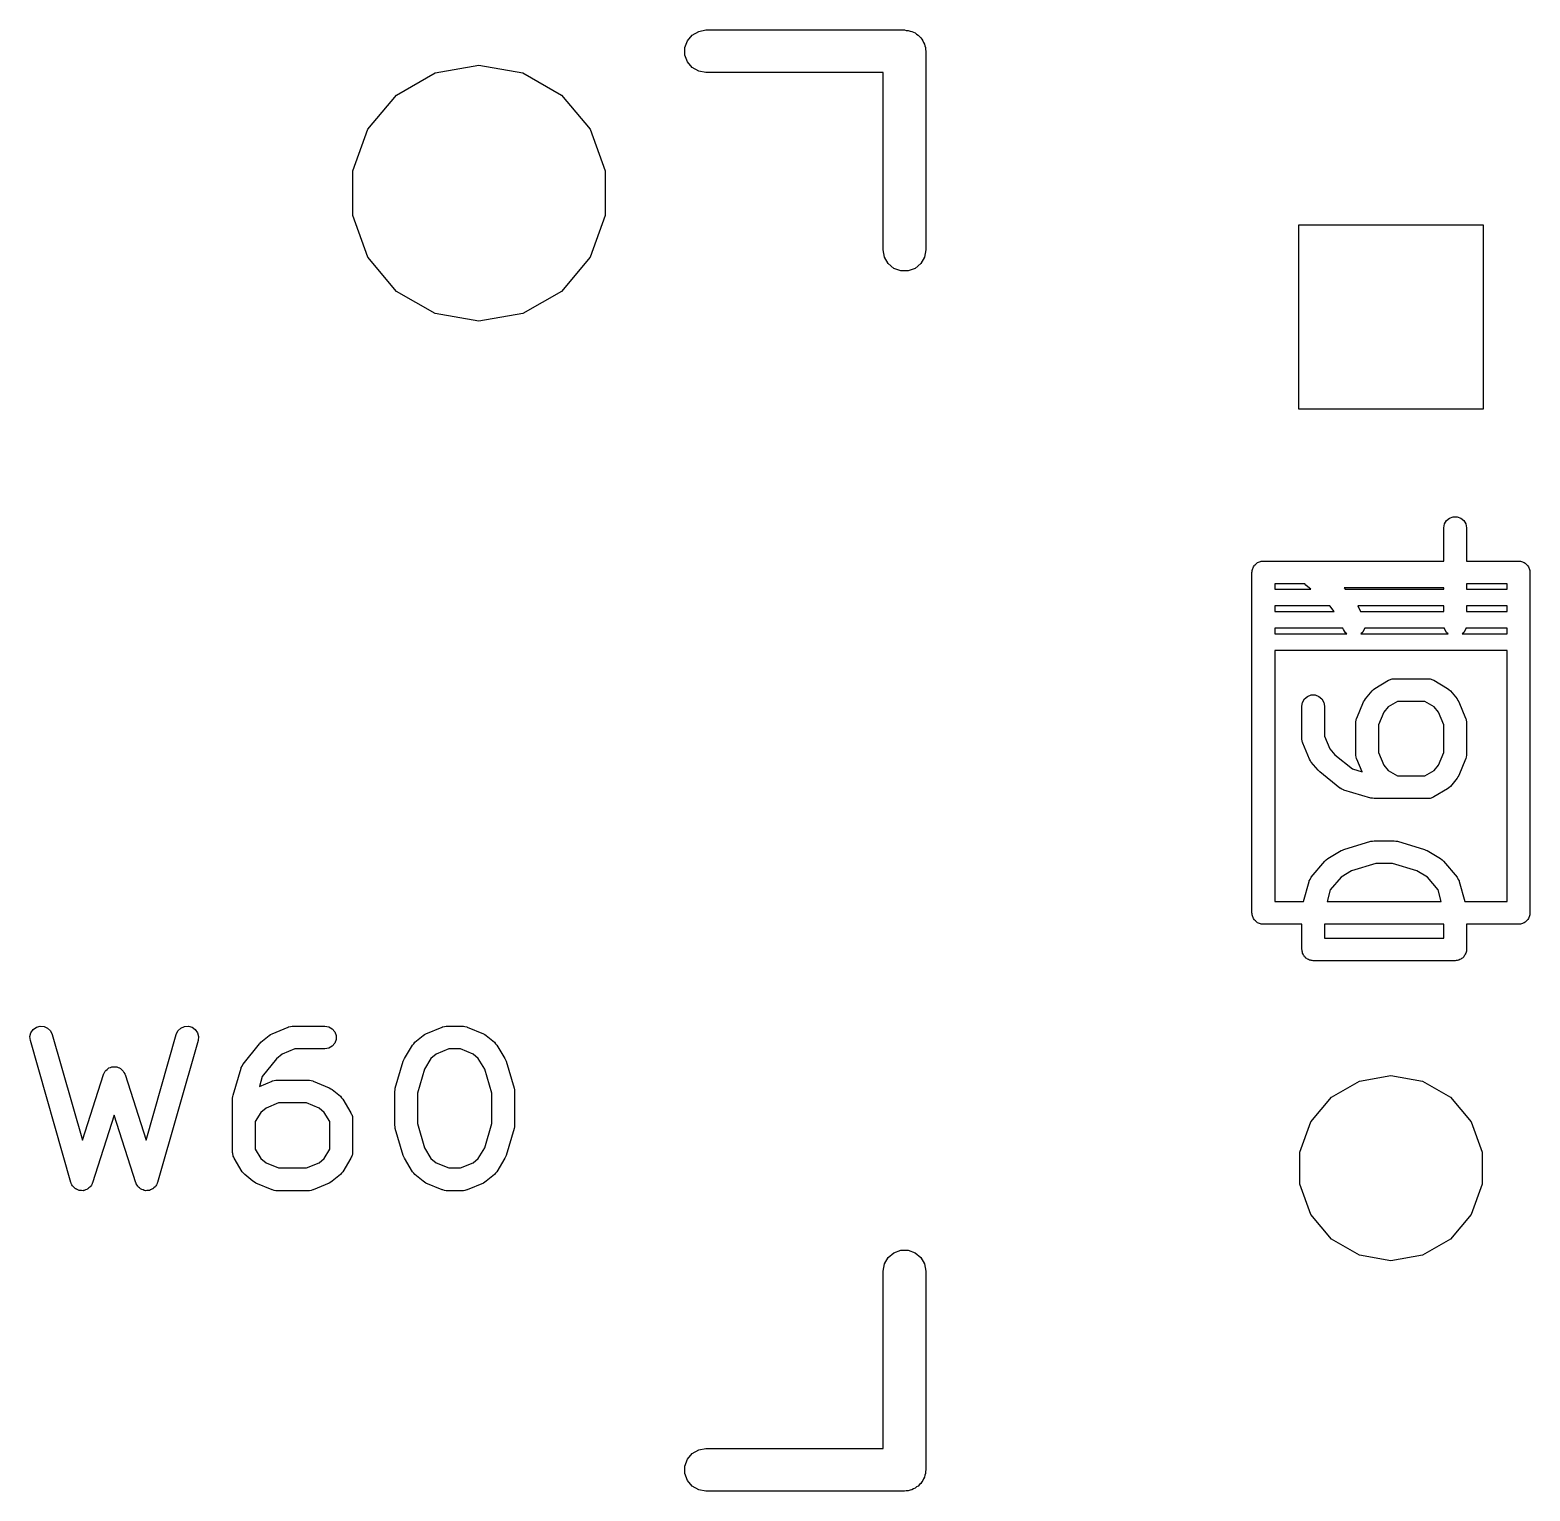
# Model space of a CAD drawing. Extents: x 47 to 330, y -254 to -153.
# Drawn here: x 265.14 to 278.57, y -246.54 to -233.46 of the extents above; entities that cross this region are included whole.
import ezdxf

# ---------------------------------------------------------------- set-up
doc = ezdxf.new("R2010")
doc.units = 0
doc.header["$MEASUREMENT"] = 0
doc.layers.add('BLACK', color=7, linetype='CONTINUOUS')

msp = doc.modelspace()

# ---------------------------------------------------------------- linework, layer by layer
at = {"layer": 'Black'}
for p, q in [((271.032, -233.555), (271.075, -233.504)), ((271.075, -233.504), (271.132, -233.471)), ((271.132, -233.471), (271.197, -233.459)), ((271.197, -233.459), (272.975, -233.459)), ((272.975, -233.459), (272.991, -233.462)), ((272.991, -233.462), (273.008, -233.462)), ((273.008, -233.462), (273.024, -233.468)), ((273.024, -233.468), (273.04, -233.471)), ((273.04, -233.471), (273.055, -233.479)), ((273.055, -233.479), (273.07, -233.485)), ((273.07, -233.485), (273.083, -233.496)), ((273.083, -233.496), (273.097, -233.504)), ((273.097, -233.504), (273.108, -233.517)), ((273.108, -233.517), (273.121, -233.528)), ((273.121, -233.528), (273.129, -233.542)), ((273.129, -233.542), (273.14, -233.555)), ((271.009, -233.617), (271.032, -233.555)), ((271.009, -233.683), (271.009, -233.617)), ((273.14, -233.555), (273.146, -233.57)), ((273.146, -233.57), (273.154, -233.585)), ((273.154, -233.585), (273.157, -233.601)), ((273.157, -233.601), (273.163, -233.617)), ((273.163, -233.617), (273.163, -233.634)), ((273.163, -233.634), (273.166, -233.65)), ((273.166, -233.65), (273.166, -235.428)), ((268.773, -233.842), (269.165, -233.773)), ((269.165, -233.773), (269.557, -233.842)), ((271.032, -233.745), (271.009, -233.683)), ((271.075, -233.796), (271.032, -233.745)), ((271.132, -233.829), (271.075, -233.796)), ((268.427, -234.041), (268.773, -233.842)), ((269.557, -233.842), (269.903, -234.041)), ((271.197, -233.84), (271.132, -233.829)), ((272.784, -233.84), (271.197, -233.84)), ((272.784, -235.428), (272.784, -233.84)), ((268.171, -234.346), (268.427, -234.041)), ((269.903, -234.041), (270.159, -234.346)), ((268.035, -234.721), (268.171, -234.346)), ((270.159, -234.346), (270.295, -234.721)), ((268.035, -235.119), (268.035, -234.721)), ((270.295, -234.721), (270.295, -235.119)), ((268.171, -235.494), (268.035, -235.119)), ((270.295, -235.119), (270.159, -235.494)), ((276.505, -236.855), (276.505, -235.204)), ((276.505, -235.204), (278.155, -235.204)), ((278.155, -235.204), (278.155, -236.855)), ((268.427, -235.799), (268.171, -235.494)), ((270.159, -235.494), (269.903, -235.799)), ((272.796, -235.493), (272.784, -235.428)), ((272.829, -235.55), (272.796, -235.493)), ((272.88, -235.593), (272.829, -235.55)), ((273.121, -235.55), (273.07, -235.593)), ((273.154, -235.493), (273.121, -235.55)), ((273.166, -235.428), (273.154, -235.493)), ((272.942, -235.616), (272.88, -235.593)), ((273.008, -235.616), (272.942, -235.616)), ((273.07, -235.593), (273.008, -235.616)), ((268.773, -235.998), (268.427, -235.799)), ((269.903, -235.799), (269.557, -235.998)), ((269.165, -236.067), (268.773, -235.998)), ((269.557, -235.998), (269.165, -236.067)), ((278.155, -236.855), (276.505, -236.855)), ((277.827, -237.852), (277.854, -237.829)), ((277.854, -237.829), (277.887, -237.817)), ((277.887, -237.817), (277.922, -237.817)), ((277.922, -237.817), (277.955, -237.829)), ((277.955, -237.829), (277.982, -237.852)), ((277.803, -237.917), (277.809, -237.882)), ((277.803, -238.214), (277.803, -237.917)), ((277.809, -237.882), (277.827, -237.852)), ((277.982, -237.852), (278, -237.882)), ((278, -237.882), (278.006, -237.917)), ((278.006, -237.917), (278.006, -238.214)), ((276.109, -238.251), (276.116, -238.245)), ((276.116, -238.245), (276.122, -238.238)), ((276.122, -238.238), (276.129, -238.234)), ((276.129, -238.234), (276.136, -238.228)), ((276.136, -238.228), (276.145, -238.225)), ((276.145, -238.225), (276.152, -238.221)), ((276.152, -238.221), (276.161, -238.219)), ((276.161, -238.219), (276.169, -238.216)), ((276.169, -238.216), (276.178, -238.216)), ((276.178, -238.216), (276.187, -238.214)), ((276.187, -238.214), (277.803, -238.214)), ((278.006, -238.214), (278.473, -238.214)), ((278.473, -238.214), (278.482, -238.216)), ((278.482, -238.216), (278.491, -238.216)), ((278.491, -238.216), (278.499, -238.219)), ((278.499, -238.219), (278.508, -238.221)), ((278.508, -238.221), (278.515, -238.225)), ((278.515, -238.225), (278.524, -238.228)), ((278.524, -238.228), (278.531, -238.234)), ((278.531, -238.234), (278.538, -238.238)), ((278.538, -238.238), (278.544, -238.245)), ((278.544, -238.245), (278.551, -238.251)), ((276.085, -238.316), (276.087, -238.307)), ((276.085, -241.364), (276.085, -238.316)), ((276.087, -238.298), (276.09, -238.29)), ((276.087, -238.307), (276.087, -238.298)), ((276.09, -238.29), (276.092, -238.281)), ((276.092, -238.281), (276.096, -238.274)), ((276.096, -238.274), (276.099, -238.265)), ((276.099, -238.265), (276.105, -238.258)), ((276.105, -238.258), (276.109, -238.251)), ((278.551, -238.251), (278.555, -238.258)), ((278.555, -238.258), (278.561, -238.265)), ((278.561, -238.265), (278.564, -238.274)), ((278.564, -238.274), (278.568, -238.281)), ((278.568, -238.281), (278.57, -238.29)), ((278.57, -238.29), (278.573, -238.298)), ((278.573, -238.298), (278.573, -238.307)), ((278.573, -238.307), (278.575, -238.316)), ((278.575, -238.316), (278.575, -241.364)), ((276.559, -238.418), (276.289, -238.418)), ((276.289, -238.418), (276.289, -238.465)), ((276.289, -238.465), (276.33, -238.465)), ((276.33, -238.465), (276.613, -238.465)), ((276.569, -238.43), (276.559, -238.418)), ((276.57, -238.431), (276.569, -238.43)), ((276.571, -238.432), (276.57, -238.431)), ((276.613, -238.465), (276.571, -238.432)), ((276.912, -238.454), (276.921, -238.465)), ((277.803, -238.454), (276.912, -238.454)), ((276.921, -238.465), (277.803, -238.465)), ((277.803, -238.465), (277.803, -238.454)), ((278.006, -238.418), (278.006, -238.465)), ((278.371, -238.418), (278.006, -238.418)), ((278.006, -238.465), (278.371, -238.465)), ((278.371, -238.465), (278.371, -238.418)), ((276.33, -238.615), (276.289, -238.615)), ((276.289, -238.615), (276.289, -238.665)), ((276.782, -238.615), (276.33, -238.615)), ((276.823, -238.665), (276.782, -238.615)), ((277.035, -238.615), (277.056, -238.665)), ((277.803, -238.615), (277.035, -238.615)), ((277.803, -238.665), (277.803, -238.615)), ((278.006, -238.615), (278.006, -238.665)), ((278.371, -238.615), (278.006, -238.615)), ((278.371, -238.665), (278.371, -238.615)), ((276.289, -238.665), (276.823, -238.665)), ((277.056, -238.665), (277.803, -238.665)), ((278.006, -238.665), (278.371, -238.665)), ((276.289, -238.815), (276.289, -238.865)), ((276.899, -238.815), (276.289, -238.815)), ((276.289, -238.865), (276.934, -238.865)), ((276.904, -238.827), (276.899, -238.815)), ((276.923, -238.857), (276.904, -238.827)), ((276.934, -238.865), (276.923, -238.857)), ((277.078, -238.849), (277.061, -238.865)), ((277.061, -238.865), (277.841, -238.865)), ((277.094, -238.818), (277.078, -238.849)), ((277.095, -238.815), (277.094, -238.818)), ((277.808, -238.815), (277.095, -238.815)), ((277.809, -238.822), (277.808, -238.815)), ((277.827, -238.853), (277.809, -238.822)), ((277.841, -238.865), (277.827, -238.853)), ((277.982, -238.853), (277.968, -238.865)), ((277.968, -238.865), (278.371, -238.865)), ((278, -238.822), (277.982, -238.853)), ((278.001, -238.815), (278, -238.822)), ((278.371, -238.815), (278.001, -238.815)), ((278.371, -238.865), (278.371, -238.815)), ((276.289, -239.015), (276.289, -241.262)), ((278.371, -239.015), (276.289, -239.015)), ((278.371, -241.262), (278.371, -239.015)), ((277.187, -239.354), (277.308, -239.281)), ((277.308, -239.281), (277.317, -239.278)), ((277.317, -239.278), (277.325, -239.273)), ((277.325, -239.273), (277.333, -239.271)), ((277.333, -239.271), (277.341, -239.269)), ((277.341, -239.269), (277.351, -239.268)), ((277.351, -239.268), (277.36, -239.267)), ((277.36, -239.267), (277.663, -239.267)), ((277.663, -239.267), (277.672, -239.268)), ((277.672, -239.268), (277.682, -239.269)), ((277.682, -239.269), (277.689, -239.271)), ((277.689, -239.271), (277.697, -239.273)), ((277.697, -239.273), (277.706, -239.278)), ((277.706, -239.278), (277.715, -239.281)), ((277.715, -239.281), (277.836, -239.354)), ((276.539, -239.479), (276.557, -239.448)), ((276.557, -239.448), (276.584, -239.425)), ((276.584, -239.425), (276.617, -239.413)), ((276.617, -239.413), (276.652, -239.413)), ((276.652, -239.413), (276.685, -239.425)), ((276.685, -239.425), (276.712, -239.448)), ((276.712, -239.448), (276.73, -239.479)), ((277.093, -239.462), (277.101, -239.448)), ((277.101, -239.448), (277.161, -239.376)), ((277.161, -239.376), (277.174, -239.365)), ((277.174, -239.365), (277.187, -239.354)), ((277.836, -239.354), (277.849, -239.365)), ((277.849, -239.365), (277.862, -239.376)), ((277.862, -239.376), (277.922, -239.448)), ((277.922, -239.448), (277.93, -239.462)), ((276.533, -239.513), (276.539, -239.479)), ((276.533, -239.804), (276.533, -239.513)), ((276.73, -239.479), (276.736, -239.513)), ((276.736, -239.513), (276.736, -239.783)), ((277.025, -239.619), (277.085, -239.474)), ((277.085, -239.474), (277.093, -239.462)), ((277.267, -239.567), (277.22, -239.679)), ((277.306, -239.519), (277.267, -239.567)), ((277.388, -239.47), (277.306, -239.519)), ((277.634, -239.47), (277.388, -239.47)), ((277.717, -239.519), (277.634, -239.47)), ((277.756, -239.567), (277.717, -239.519)), ((277.803, -239.679), (277.756, -239.567)), ((277.93, -239.462), (277.938, -239.474)), ((277.938, -239.474), (277.998, -239.619)), ((277.017, -239.654), (277.02, -239.639)), ((277.017, -239.656), (277.017, -239.654)), ((277.017, -239.659), (277.017, -239.656)), ((277.017, -239.949), (277.017, -239.659)), ((277.02, -239.639), (277.023, -239.624)), ((277.023, -239.624), (277.024, -239.622)), ((277.024, -239.622), (277.025, -239.619)), ((277.22, -239.679), (277.22, -239.929)), ((277.803, -239.929), (277.803, -239.679)), ((277.998, -239.619), (277.999, -239.622)), ((277.999, -239.622), (278, -239.624)), ((278, -239.624), (278.003, -239.639)), ((278.003, -239.639), (278.006, -239.654)), ((278.006, -239.654), (278.006, -239.656)), ((278.006, -239.656), (278.006, -239.659)), ((278.006, -239.659), (278.006, -239.949)), ((276.533, -239.806), (276.533, -239.804)), ((276.533, -239.808), (276.533, -239.806)), ((276.536, -239.823), (276.533, -239.808)), ((276.539, -239.838), (276.536, -239.823)), ((276.54, -239.84), (276.539, -239.838)), ((276.541, -239.843), (276.54, -239.84)), ((276.601, -239.988), (276.541, -239.843)), ((276.736, -239.783), (276.783, -239.896)), ((276.609, -240.001), (276.601, -239.988)), ((276.783, -239.896), (276.827, -239.949)), ((276.827, -239.949), (276.985, -240.075)), ((277.017, -239.951), (277.017, -239.949)), ((277.017, -239.954), (277.017, -239.951)), ((277.02, -239.968), (277.017, -239.954)), ((277.023, -239.984), (277.02, -239.968)), ((277.024, -239.986), (277.023, -239.984)), ((277.025, -239.988), (277.024, -239.986)), ((277.072, -240.101), (277.025, -239.988)), ((277.22, -239.929), (277.267, -240.041)), ((277.756, -240.041), (277.803, -239.929)), ((277.998, -239.988), (277.938, -240.133)), ((277.999, -239.986), (277.998, -239.988)), ((278, -239.984), (277.999, -239.986)), ((278.003, -239.968), (278, -239.984)), ((278.006, -239.954), (278.003, -239.968)), ((278.006, -239.949), (278.006, -239.951)), ((278.006, -239.951), (278.006, -239.954)), ((276.617, -240.014), (276.609, -240.001)), ((276.677, -240.086), (276.617, -240.014)), ((276.685, -240.093), (276.677, -240.086)), ((276.692, -240.101), (276.685, -240.093)), ((276.873, -240.246), (276.692, -240.101)), ((276.985, -240.075), (277.072, -240.101)), ((277.267, -240.041), (277.306, -240.088)), ((277.306, -240.088), (277.388, -240.138)), ((277.634, -240.138), (277.717, -240.088)), ((277.717, -240.088), (277.756, -240.041)), ((276.875, -240.247), (276.873, -240.246)), ((276.876, -240.248), (276.875, -240.247)), ((276.89, -240.255), (276.876, -240.248)), ((276.904, -240.263), (276.89, -240.255)), ((277.388, -240.138), (277.634, -240.138)), ((277.836, -240.254), (277.715, -240.326)), ((277.849, -240.243), (277.836, -240.254)), ((277.862, -240.232), (277.849, -240.243)), ((277.922, -240.159), (277.862, -240.232)), ((277.93, -240.146), (277.922, -240.159)), ((277.938, -240.133), (277.93, -240.146)), ((276.906, -240.263), (276.904, -240.263)), ((276.908, -240.264), (276.906, -240.263)), ((277.15, -240.336), (276.908, -240.264)), ((277.164, -240.338), (277.15, -240.336)), ((277.179, -240.341), (277.164, -240.338)), ((277.663, -240.341), (277.179, -240.341)), ((277.672, -240.339), (277.663, -240.341)), ((277.682, -240.339), (277.672, -240.339)), ((277.689, -240.336), (277.682, -240.339)), ((277.697, -240.335), (277.689, -240.336)), ((277.706, -240.33), (277.697, -240.335)), ((277.715, -240.326), (277.706, -240.33)), ((276.896, -240.801), (276.908, -240.795)), ((276.908, -240.795), (277.15, -240.722)), ((277.15, -240.722), (277.164, -240.721)), ((277.164, -240.721), (277.179, -240.718)), ((277.179, -240.718), (277.36, -240.718)), ((277.36, -240.718), (277.375, -240.721)), ((277.375, -240.721), (277.389, -240.722)), ((277.389, -240.722), (277.631, -240.795)), ((277.631, -240.795), (277.643, -240.801)), ((276.617, -241.045), (276.738, -240.9)), ((276.738, -240.9), (276.751, -240.889)), ((276.751, -240.889), (276.764, -240.878)), ((276.764, -240.878), (276.885, -240.805)), ((276.885, -240.805), (276.896, -240.801)), ((277.194, -240.921), (276.978, -240.986)), ((277.345, -240.921), (277.194, -240.921)), ((277.561, -240.986), (277.345, -240.921)), ((277.643, -240.801), (277.654, -240.805)), ((277.654, -240.805), (277.775, -240.878)), ((277.775, -240.878), (277.788, -240.889)), ((277.788, -240.889), (277.801, -240.9)), ((277.801, -240.9), (277.922, -241.045)), ((276.599, -241.076), (276.606, -241.064)), ((276.606, -241.064), (276.612, -241.051)), ((276.612, -241.051), (276.615, -241.048)), ((276.615, -241.048), (276.617, -241.045)), ((276.883, -241.043), (276.787, -241.158)), ((276.978, -240.986), (276.883, -241.043)), ((277.656, -241.043), (277.561, -240.986)), ((277.752, -241.158), (277.656, -241.043)), ((277.922, -241.045), (277.924, -241.048)), ((277.924, -241.048), (277.927, -241.051)), ((277.927, -241.051), (277.933, -241.064)), ((277.933, -241.064), (277.94, -241.076)), ((276.547, -241.262), (276.597, -241.083)), ((276.597, -241.083), (276.599, -241.079)), ((276.599, -241.079), (276.599, -241.076)), ((276.787, -241.158), (276.758, -241.262)), ((277.781, -241.262), (277.752, -241.158)), ((277.94, -241.076), (277.94, -241.079)), ((277.94, -241.079), (277.942, -241.083)), ((277.942, -241.083), (277.992, -241.262)), ((276.289, -241.262), (276.547, -241.262)), ((276.758, -241.262), (277.781, -241.262)), ((277.992, -241.262), (278.371, -241.262)), ((276.087, -241.373), (276.085, -241.364)), ((276.087, -241.382), (276.087, -241.373)), ((276.09, -241.39), (276.087, -241.382)), ((276.092, -241.399), (276.09, -241.39)), ((276.096, -241.406), (276.092, -241.399)), ((276.099, -241.415), (276.096, -241.406)), ((276.105, -241.422), (276.099, -241.415)), ((276.109, -241.429), (276.105, -241.422)), ((276.116, -241.435), (276.109, -241.429)), ((276.122, -241.442), (276.116, -241.435)), ((276.129, -241.446), (276.122, -241.442)), ((276.136, -241.452), (276.129, -241.446)), ((276.145, -241.455), (276.136, -241.452)), ((276.152, -241.459), (276.145, -241.455)), ((276.161, -241.461), (276.152, -241.459)), ((276.169, -241.464), (276.161, -241.461)), ((276.178, -241.464), (276.169, -241.464)), ((276.187, -241.466), (276.178, -241.464)), ((276.533, -241.466), (276.187, -241.466)), ((276.533, -241.691), (276.533, -241.466)), ((276.736, -241.466), (276.736, -241.589)), ((277.803, -241.466), (276.736, -241.466)), ((277.803, -241.589), (277.803, -241.466)), ((278.473, -241.466), (278.006, -241.466)), ((278.006, -241.466), (278.006, -241.691)), ((278.482, -241.464), (278.473, -241.466)), ((278.491, -241.464), (278.482, -241.464)), ((278.499, -241.461), (278.491, -241.464)), ((278.508, -241.459), (278.499, -241.461)), ((278.515, -241.455), (278.508, -241.459)), ((278.524, -241.452), (278.515, -241.455)), ((278.531, -241.446), (278.524, -241.452)), ((278.538, -241.442), (278.531, -241.446)), ((278.544, -241.435), (278.538, -241.442)), ((278.551, -241.429), (278.544, -241.435)), ((278.555, -241.422), (278.551, -241.429)), ((278.561, -241.415), (278.555, -241.422)), ((278.564, -241.406), (278.561, -241.415)), ((278.568, -241.399), (278.564, -241.406)), ((278.57, -241.39), (278.568, -241.399)), ((278.573, -241.382), (278.57, -241.39)), ((278.575, -241.364), (278.573, -241.373)), ((278.573, -241.373), (278.573, -241.382)), ((276.736, -241.589), (277.803, -241.589)), ((276.534, -241.699), (276.533, -241.691)), ((276.534, -241.708), (276.534, -241.699)), ((276.538, -241.717), (276.534, -241.708)), ((276.539, -241.725), (276.538, -241.717)), ((276.543, -241.733), (276.539, -241.725)), ((276.547, -241.741), (276.543, -241.733)), ((277.996, -241.733), (277.993, -241.741)), ((278, -241.725), (277.996, -241.733)), ((278.002, -241.717), (278, -241.725)), ((278.005, -241.708), (278.002, -241.717)), ((278.006, -241.691), (278.005, -241.699)), ((278.005, -241.699), (278.005, -241.708)), ((276.552, -241.748), (276.547, -241.741)), ((276.557, -241.756), (276.552, -241.748)), ((276.564, -241.762), (276.557, -241.756)), ((276.569, -241.768), (276.564, -241.762)), ((276.577, -241.773), (276.569, -241.768)), ((276.584, -241.779), (276.577, -241.773)), ((276.592, -241.782), (276.584, -241.779)), ((276.6, -241.786), (276.592, -241.782)), ((276.609, -241.788), (276.6, -241.786)), ((276.617, -241.791), (276.609, -241.788)), ((276.626, -241.791), (276.617, -241.791)), ((276.635, -241.792), (276.626, -241.791)), ((277.905, -241.792), (276.635, -241.792)), ((277.913, -241.791), (277.905, -241.792)), ((277.922, -241.791), (277.913, -241.791)), ((277.931, -241.788), (277.922, -241.791)), ((277.939, -241.786), (277.931, -241.788)), ((277.947, -241.782), (277.939, -241.786)), ((277.955, -241.779), (277.947, -241.782)), ((277.962, -241.773), (277.955, -241.779)), ((277.97, -241.768), (277.962, -241.773)), ((277.976, -241.762), (277.97, -241.768)), ((277.982, -241.756), (277.976, -241.762)), ((277.987, -241.748), (277.982, -241.756)), ((277.993, -241.741), (277.987, -241.748)), ((265.153, -242.438), (265.173, -242.409)), ((265.173, -242.409), (265.202, -242.388)), ((265.202, -242.388), (265.236, -242.378)), ((265.236, -242.378), (265.271, -242.381)), ((265.271, -242.381), (265.303, -242.395)), ((265.303, -242.395), (265.328, -242.42)), ((266.47, -242.42), (266.496, -242.395)), ((266.496, -242.395), (266.528, -242.381)), ((266.528, -242.381), (266.563, -242.378)), ((266.563, -242.378), (266.597, -242.388)), ((266.597, -242.388), (266.625, -242.409)), ((266.625, -242.409), (266.645, -242.438)), ((267.312, -242.446), (267.457, -242.386)), ((267.457, -242.386), (267.459, -242.385)), ((267.459, -242.385), (267.461, -242.384)), ((267.461, -242.384), (267.476, -242.381)), ((267.476, -242.381), (267.491, -242.378)), ((267.491, -242.378), (267.494, -242.378)), ((267.494, -242.378), (267.496, -242.378)), ((267.496, -242.378), (267.786, -242.378)), ((267.786, -242.378), (267.821, -242.384)), ((267.821, -242.384), (267.851, -242.402)), ((267.851, -242.402), (267.874, -242.429)), ((268.69, -242.446), (268.836, -242.386)), ((268.836, -242.386), (268.838, -242.385)), ((268.838, -242.385), (268.84, -242.384)), ((268.84, -242.384), (268.855, -242.381)), ((268.855, -242.381), (268.87, -242.378)), ((268.87, -242.378), (268.872, -242.378)), ((268.872, -242.378), (268.875, -242.378)), ((268.875, -242.378), (269.02, -242.378)), ((269.02, -242.378), (269.022, -242.378)), ((269.022, -242.378), (269.025, -242.378)), ((269.025, -242.378), (269.039, -242.381)), ((269.039, -242.381), (269.055, -242.384)), ((269.055, -242.384), (269.057, -242.385)), ((269.057, -242.385), (269.059, -242.386)), ((269.059, -242.386), (269.204, -242.446)), ((265.145, -242.472), (265.153, -242.438)), ((265.148, -242.507), (265.145, -242.472)), ((265.511, -243.777), (265.148, -242.507)), ((265.328, -242.42), (265.344, -242.452)), ((265.344, -242.452), (265.615, -243.399)), ((266.184, -243.399), (266.455, -242.452)), ((266.65, -242.507), (266.287, -243.777)), ((266.455, -242.452), (266.47, -242.42)), ((266.645, -242.438), (266.654, -242.472)), ((266.654, -242.472), (266.65, -242.507)), ((267.054, -242.718), (267.199, -242.537)), ((267.199, -242.537), (267.206, -242.53)), ((267.206, -242.53), (267.213, -242.522)), ((267.213, -242.522), (267.286, -242.462)), ((267.286, -242.462), (267.299, -242.454)), ((267.299, -242.454), (267.312, -242.446)), ((267.874, -242.53), (267.851, -242.557)), ((267.874, -242.429), (267.886, -242.462)), ((267.886, -242.497), (267.874, -242.53)), ((267.886, -242.462), (267.886, -242.497)), ((268.57, -242.548), (268.581, -242.535)), ((268.581, -242.535), (268.592, -242.522)), ((268.592, -242.522), (268.665, -242.462)), ((268.665, -242.462), (268.678, -242.454)), ((268.678, -242.454), (268.69, -242.446)), ((269.204, -242.446), (269.217, -242.454)), ((269.217, -242.454), (269.23, -242.462)), ((269.23, -242.462), (269.303, -242.522)), ((269.303, -242.522), (269.314, -242.535)), ((269.314, -242.535), (269.325, -242.548)), ((267.351, -242.672), (267.225, -242.83)), ((267.404, -242.628), (267.351, -242.672)), ((267.516, -242.581), (267.404, -242.628)), ((267.786, -242.581), (267.516, -242.581)), ((267.821, -242.575), (267.786, -242.581)), ((267.851, -242.557), (267.821, -242.575)), ((268.493, -242.681), (268.497, -242.669)), ((268.497, -242.669), (268.57, -242.548)), ((268.735, -242.668), (268.678, -242.763)), ((268.783, -242.628), (268.735, -242.668)), ((268.895, -242.581), (268.783, -242.628)), ((269, -242.581), (268.895, -242.581)), ((269.112, -242.628), (269, -242.581)), ((269.159, -242.668), (269.112, -242.628)), ((269.216, -242.763), (269.159, -242.668)), ((269.325, -242.548), (269.397, -242.669)), ((269.397, -242.669), (269.402, -242.681)), ((265.615, -243.399), (265.803, -242.811)), ((265.803, -242.811), (265.804, -242.808)), ((265.804, -242.808), (265.805, -242.804)), ((265.805, -242.804), (265.813, -242.792)), ((265.813, -242.792), (265.819, -242.78)), ((265.819, -242.78), (265.822, -242.777)), ((265.822, -242.777), (265.824, -242.774)), ((265.824, -242.774), (265.835, -242.766)), ((265.835, -242.766), (265.845, -242.756)), ((265.845, -242.756), (265.849, -242.755)), ((265.849, -242.755), (265.852, -242.752)), ((265.852, -242.752), (265.865, -242.748)), ((265.865, -242.748), (265.878, -242.743)), ((265.878, -242.743), (265.882, -242.743)), ((265.882, -242.743), (265.886, -242.742)), ((265.886, -242.742), (265.899, -242.742)), ((265.899, -242.742), (265.913, -242.742)), ((265.913, -242.742), (265.917, -242.743)), ((265.917, -242.743), (265.921, -242.743)), ((265.921, -242.743), (265.934, -242.748)), ((265.934, -242.748), (265.947, -242.752)), ((265.947, -242.752), (265.95, -242.755)), ((265.95, -242.755), (265.954, -242.756)), ((265.954, -242.756), (265.964, -242.766)), ((265.964, -242.766), (265.974, -242.774)), ((265.974, -242.774), (265.977, -242.777)), ((265.977, -242.777), (265.98, -242.78)), ((265.98, -242.78), (265.986, -242.792)), ((265.986, -242.792), (265.993, -242.804)), ((265.993, -242.804), (265.994, -242.808)), ((265.994, -242.808), (265.996, -242.811)), ((265.996, -242.811), (266.184, -243.399)), ((266.963, -242.995), (267.036, -242.753)), ((267.036, -242.751), (267.037, -242.749)), ((267.036, -242.753), (267.036, -242.751)), ((267.037, -242.749), (267.044, -242.735)), ((267.044, -242.735), (267.052, -242.721)), ((267.052, -242.721), (267.053, -242.72)), ((267.053, -242.72), (267.054, -242.718)), ((268.415, -242.934), (268.487, -242.692)), ((268.487, -242.692), (268.493, -242.681)), ((268.678, -242.763), (268.613, -242.978)), ((269.281, -242.978), (269.216, -242.763)), ((269.402, -242.681), (269.407, -242.692)), ((269.407, -242.692), (269.48, -242.934)), ((267.225, -242.83), (267.199, -242.917)), ((267.199, -242.917), (267.312, -242.87)), ((267.312, -242.87), (267.314, -242.869)), ((267.314, -242.869), (267.316, -242.868)), ((267.316, -242.868), (267.331, -242.865)), ((267.331, -242.865), (267.346, -242.862)), ((267.346, -242.862), (267.348, -242.862)), ((267.348, -242.862), (267.351, -242.862)), ((267.351, -242.862), (267.641, -242.862)), ((267.641, -242.862), (267.643, -242.862)), ((267.643, -242.862), (267.646, -242.862)), ((267.646, -242.862), (267.661, -242.865)), ((267.661, -242.865), (267.676, -242.868)), ((267.676, -242.868), (267.678, -242.869)), ((267.678, -242.869), (267.68, -242.87)), ((267.68, -242.87), (267.825, -242.93)), ((267.825, -242.93), (267.838, -242.938)), ((267.838, -242.938), (267.851, -242.946)), ((267.851, -242.946), (267.924, -243.006)), ((268.413, -242.949), (268.415, -242.934)), ((269.48, -242.934), (269.482, -242.949)), ((276.797, -243.015), (277.047, -242.871)), ((277.047, -242.871), (277.33, -242.821)), ((277.33, -242.821), (277.613, -242.871)), ((277.613, -242.871), (277.863, -243.015)), ((266.959, -243.024), (266.961, -243.009)), ((266.959, -243.508), (266.959, -243.024)), ((266.961, -243.009), (266.963, -242.995)), ((267.371, -243.065), (267.259, -243.112)), ((267.621, -243.065), (267.371, -243.065)), ((267.733, -243.112), (267.621, -243.065)), ((267.924, -243.006), (267.935, -243.019)), ((267.935, -243.019), (267.946, -243.032)), ((267.946, -243.032), (268.018, -243.153)), ((268.41, -242.963), (268.413, -242.949)), ((268.41, -243.266), (268.41, -242.963)), ((268.613, -242.978), (268.613, -243.251)), ((269.281, -243.251), (269.281, -242.978)), ((269.482, -242.949), (269.484, -242.963)), ((269.484, -242.963), (269.484, -243.266)), ((276.612, -243.236), (276.797, -243.015)), ((277.863, -243.015), (278.048, -243.236)), ((265.899, -243.176), (265.706, -243.78)), ((266.093, -243.78), (265.899, -243.176)), ((267.211, -243.151), (267.162, -243.233)), ((267.259, -243.112), (267.211, -243.151)), ((267.78, -243.151), (267.733, -243.112)), ((267.83, -243.233), (267.78, -243.151)), ((268.018, -243.153), (268.022, -243.162)), ((268.022, -243.162), (268.027, -243.17)), ((268.027, -243.17), (268.028, -243.178)), ((268.028, -243.178), (268.031, -243.186)), ((268.031, -243.186), (268.031, -243.196)), ((268.031, -243.196), (268.033, -243.205)), ((268.033, -243.205), (268.033, -243.508)), ((267.162, -243.233), (267.162, -243.479)), ((267.83, -243.479), (267.83, -243.233)), ((268.413, -243.28), (268.41, -243.266)), ((268.415, -243.295), (268.413, -243.28)), ((268.487, -243.537), (268.415, -243.295)), ((268.613, -243.251), (268.678, -243.466)), ((269.216, -243.466), (269.281, -243.251)), ((269.48, -243.295), (269.407, -243.537)), ((269.482, -243.28), (269.48, -243.295)), ((269.484, -243.266), (269.482, -243.28)), ((276.514, -243.506), (276.612, -243.236)), ((278.048, -243.236), (278.146, -243.506)), ((267.162, -243.479), (267.211, -243.562)), ((267.78, -243.562), (267.83, -243.479)), ((268.678, -243.466), (268.735, -243.562)), ((269.159, -243.562), (269.216, -243.466)), ((266.961, -243.517), (266.959, -243.508)), ((266.961, -243.527), (266.961, -243.517)), ((266.964, -243.534), (266.961, -243.527)), ((266.965, -243.542), (266.964, -243.534)), ((266.97, -243.551), (266.965, -243.542)), ((266.973, -243.56), (266.97, -243.551)), ((267.046, -243.681), (266.973, -243.56)), ((267.211, -243.562), (267.259, -243.601)), ((267.259, -243.601), (267.371, -243.648)), ((267.621, -243.648), (267.733, -243.601)), ((267.733, -243.601), (267.78, -243.562)), ((268.018, -243.56), (267.946, -243.681)), ((268.022, -243.551), (268.018, -243.56)), ((268.027, -243.542), (268.022, -243.551)), ((268.028, -243.534), (268.027, -243.542)), ((268.031, -243.527), (268.028, -243.534)), ((268.033, -243.508), (268.031, -243.517)), ((268.031, -243.517), (268.031, -243.527)), ((268.493, -243.548), (268.487, -243.537)), ((268.497, -243.56), (268.493, -243.548)), ((268.57, -243.681), (268.497, -243.56)), ((268.735, -243.562), (268.783, -243.601)), ((268.783, -243.601), (268.895, -243.648)), ((269, -243.648), (269.112, -243.601)), ((269.112, -243.601), (269.159, -243.562)), ((269.397, -243.56), (269.325, -243.681)), ((269.402, -243.548), (269.397, -243.56)), ((269.407, -243.537), (269.402, -243.548)), ((276.514, -243.794), (276.514, -243.506)), ((278.146, -243.506), (278.146, -243.794)), ((267.057, -243.694), (267.046, -243.681)), ((267.068, -243.707), (267.057, -243.694)), ((267.141, -243.767), (267.068, -243.707)), ((267.371, -243.648), (267.621, -243.648)), ((267.924, -243.707), (267.851, -243.767)), ((267.935, -243.694), (267.924, -243.707)), ((267.946, -243.681), (267.935, -243.694)), ((268.581, -243.694), (268.57, -243.681)), ((268.592, -243.707), (268.581, -243.694)), ((268.665, -243.767), (268.592, -243.707)), ((268.895, -243.648), (269, -243.648)), ((269.303, -243.707), (269.23, -243.767)), ((269.314, -243.694), (269.303, -243.707)), ((269.325, -243.681), (269.314, -243.694)), ((265.514, -243.783), (265.511, -243.777)), ((265.515, -243.788), (265.514, -243.783)), ((265.521, -243.798), (265.515, -243.788)), ((265.527, -243.809), (265.521, -243.798)), ((265.531, -243.813), (265.527, -243.809)), ((265.534, -243.818), (265.531, -243.813)), ((265.543, -243.825), (265.534, -243.818)), ((265.552, -243.834), (265.543, -243.825)), ((265.557, -243.836), (265.552, -243.834)), ((265.562, -243.839), (265.557, -243.836)), ((265.573, -243.843), (265.562, -243.839)), ((265.584, -243.848), (265.573, -243.843)), ((265.59, -243.848), (265.584, -243.848)), ((265.595, -243.85), (265.59, -243.848)), ((265.607, -243.85), (265.595, -243.85)), ((265.62, -243.851), (265.607, -243.85)), ((265.625, -243.849), (265.62, -243.851)), ((265.631, -243.849), (265.625, -243.849)), ((265.642, -243.844), (265.631, -243.849)), ((265.653, -243.841), (265.642, -243.844)), ((265.658, -243.838), (265.653, -243.841)), ((265.663, -243.835), (265.658, -243.838)), ((265.672, -243.827), (265.663, -243.835)), ((265.682, -243.82), (265.672, -243.827)), ((265.685, -243.816), (265.682, -243.82)), ((265.689, -243.812), (265.685, -243.816)), ((265.695, -243.801), (265.689, -243.812)), ((265.702, -243.791), (265.695, -243.801)), ((265.703, -243.785), (265.702, -243.791)), ((265.706, -243.78), (265.703, -243.785)), ((266.095, -243.785), (266.093, -243.78)), ((266.097, -243.791), (266.095, -243.785)), ((266.104, -243.801), (266.097, -243.791)), ((266.109, -243.812), (266.104, -243.801)), ((266.113, -243.816), (266.109, -243.812)), ((266.117, -243.82), (266.113, -243.816)), ((266.126, -243.827), (266.117, -243.82)), ((266.135, -243.835), (266.126, -243.827)), ((266.141, -243.838), (266.135, -243.835)), ((266.145, -243.841), (266.141, -243.838)), ((266.157, -243.844), (266.145, -243.841)), ((266.168, -243.849), (266.157, -243.844)), ((266.174, -243.849), (266.168, -243.849)), ((266.179, -243.851), (266.174, -243.849)), ((266.191, -243.85), (266.179, -243.851)), ((266.203, -243.85), (266.191, -243.85)), ((266.209, -243.848), (266.203, -243.85)), ((266.214, -243.848), (266.209, -243.848)), ((266.225, -243.843), (266.214, -243.848)), ((266.237, -243.839), (266.225, -243.843)), ((266.241, -243.836), (266.237, -243.839)), ((266.246, -243.834), (266.241, -243.836)), ((266.255, -243.825), (266.246, -243.834)), ((266.265, -243.818), (266.255, -243.825)), ((266.268, -243.813), (266.265, -243.818)), ((266.272, -243.809), (266.268, -243.813)), ((266.277, -243.798), (266.272, -243.809)), ((266.284, -243.788), (266.277, -243.798)), ((266.285, -243.783), (266.284, -243.788)), ((266.287, -243.777), (266.285, -243.783)), ((267.154, -243.775), (267.141, -243.767)), ((267.166, -243.783), (267.154, -243.775)), ((267.312, -243.843), (267.166, -243.783)), ((267.314, -243.844), (267.312, -243.843)), ((267.316, -243.845), (267.314, -243.844)), ((267.331, -243.848), (267.316, -243.845)), ((267.346, -243.851), (267.331, -243.848)), ((267.348, -243.851), (267.346, -243.851)), ((267.351, -243.851), (267.348, -243.851)), ((267.641, -243.851), (267.351, -243.851)), ((267.643, -243.851), (267.641, -243.851)), ((267.646, -243.851), (267.643, -243.851)), ((267.661, -243.848), (267.646, -243.851)), ((267.676, -243.845), (267.661, -243.848)), ((267.678, -243.844), (267.676, -243.845)), ((267.68, -243.843), (267.678, -243.844)), ((267.825, -243.783), (267.68, -243.843)), ((267.838, -243.775), (267.825, -243.783)), ((267.851, -243.767), (267.838, -243.775)), ((268.678, -243.775), (268.665, -243.767)), ((268.69, -243.783), (268.678, -243.775)), ((268.836, -243.843), (268.69, -243.783)), ((268.838, -243.844), (268.836, -243.843)), ((268.84, -243.845), (268.838, -243.844)), ((268.855, -243.848), (268.84, -243.845)), ((268.87, -243.851), (268.855, -243.848)), ((268.872, -243.851), (268.87, -243.851)), ((268.875, -243.851), (268.872, -243.851)), ((269.02, -243.851), (268.875, -243.851)), ((269.022, -243.851), (269.02, -243.851)), ((269.025, -243.851), (269.022, -243.851)), ((269.039, -243.848), (269.025, -243.851)), ((269.055, -243.845), (269.039, -243.848)), ((269.057, -243.844), (269.055, -243.845)), ((269.059, -243.843), (269.057, -243.844)), ((269.204, -243.783), (269.059, -243.843)), ((269.217, -243.775), (269.204, -243.783)), ((269.23, -243.767), (269.217, -243.775)), ((276.612, -244.064), (276.514, -243.794)), ((278.146, -243.794), (278.048, -244.064)), ((276.797, -244.285), (276.612, -244.064)), ((278.048, -244.064), (277.863, -244.285)), ((277.047, -244.429), (276.797, -244.285)), ((277.863, -244.285), (277.613, -244.429)), ((272.829, -244.45), (272.88, -244.407)), ((272.88, -244.407), (272.942, -244.384)), ((272.942, -244.384), (273.008, -244.384)), ((273.008, -244.384), (273.07, -244.407)), ((273.07, -244.407), (273.121, -244.45)), ((272.784, -244.572), (272.796, -244.507)), ((272.796, -244.507), (272.829, -244.45)), ((273.121, -244.45), (273.154, -244.507)), ((273.154, -244.507), (273.166, -244.572)), ((277.33, -244.479), (277.047, -244.429)), ((277.613, -244.429), (277.33, -244.479)), ((272.784, -246.159), (272.784, -244.572)), ((273.166, -244.572), (273.166, -246.35)), ((271.075, -246.204), (271.132, -246.171)), ((271.132, -246.171), (271.197, -246.159)), ((271.197, -246.159), (272.784, -246.159)), ((271.009, -246.317), (271.032, -246.255)), ((271.032, -246.255), (271.075, -246.204)), ((271.009, -246.383), (271.009, -246.317)), ((271.032, -246.445), (271.009, -246.383)), ((273.146, -246.43), (273.14, -246.445)), ((273.154, -246.415), (273.146, -246.43)), ((273.157, -246.399), (273.154, -246.415)), ((273.163, -246.383), (273.157, -246.399)), ((273.166, -246.35), (273.163, -246.366)), ((273.163, -246.366), (273.163, -246.383)), ((271.075, -246.496), (271.032, -246.445)), ((271.132, -246.529), (271.075, -246.496)), ((271.197, -246.54), (271.132, -246.529)), ((272.975, -246.54), (271.197, -246.54)), ((272.991, -246.538), (272.975, -246.54)), ((273.008, -246.538), (272.991, -246.538)), ((273.024, -246.532), (273.008, -246.538)), ((273.04, -246.529), (273.024, -246.532)), ((273.055, -246.521), (273.04, -246.529)), ((273.07, -246.515), (273.055, -246.521)), ((273.083, -246.504), (273.07, -246.515)), ((273.097, -246.496), (273.083, -246.504)), ((273.108, -246.483), (273.097, -246.496)), ((273.121, -246.472), (273.108, -246.483)), ((273.129, -246.458), (273.121, -246.472)), ((273.14, -246.445), (273.129, -246.458))]:
    msp.add_line(p, q, dxfattribs=at)

doc.saveas('drawing.dxf')
